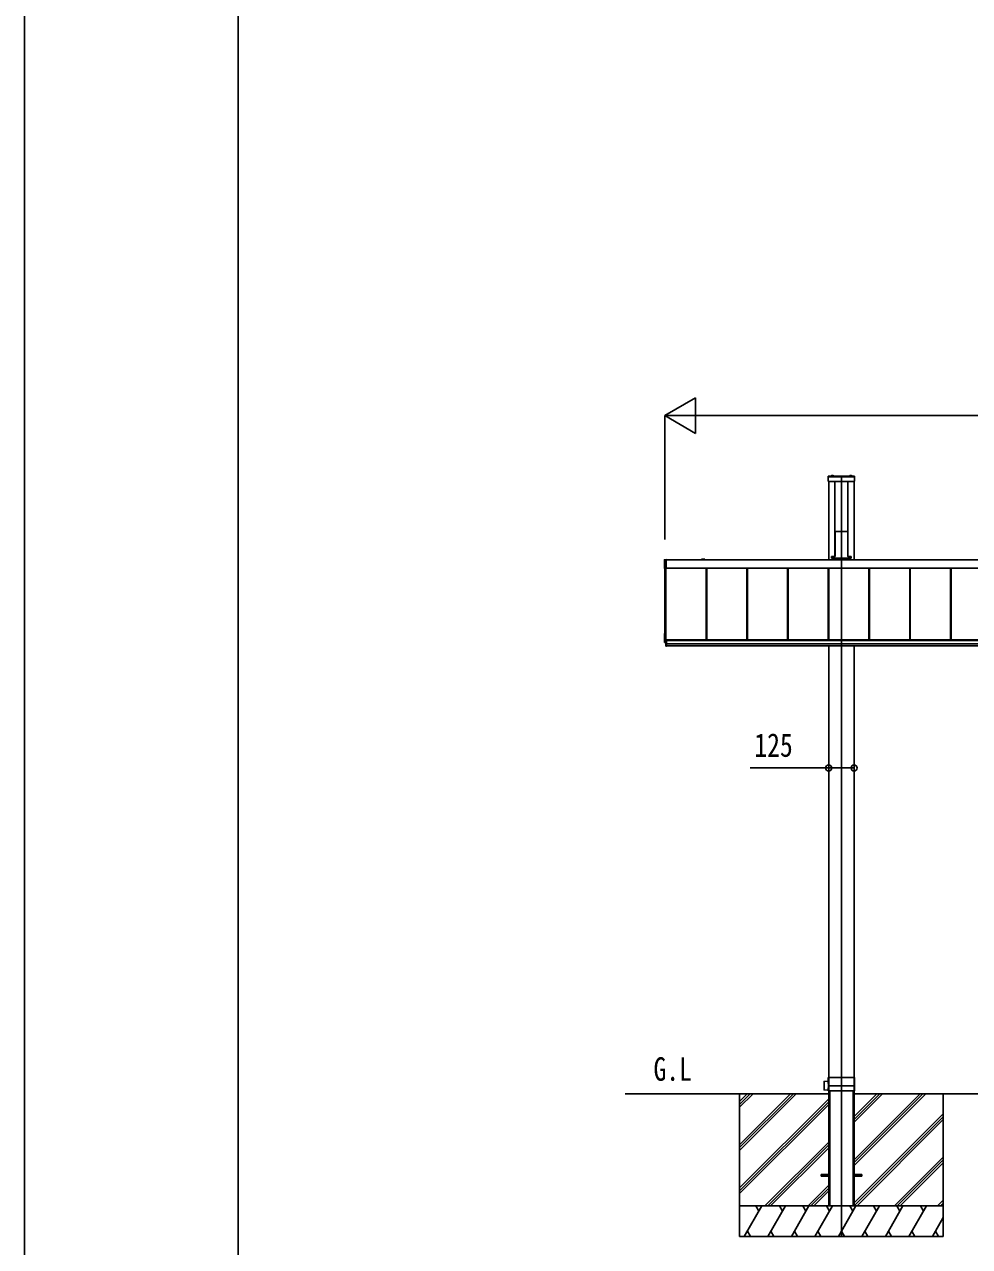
# Model space of a CAD drawing. Units: millimetres, scale not verified. Extents: x -14718 to 14718, y -10395 to 10395.
# Drawn here: x -14718 to -10075, y -6034 to -33 of the extents above; entities that cross this region are included whole.
import ezdxf
from ezdxf.enums import TextEntityAlignment as Align

# ---------------------------------------------------------------- set-up
doc = ezdxf.new("R2010")
doc.units = ezdxf.units.MM
doc.header["$LTSCALE"] = 40
for name, color, linetype in [('0-2_USER1', 3, 'Continuous'), ('0-3_YKK_12', 2, 'Continuous'), ('0-4_YKK_13', 4, 'Continuous'), ('0-5_YKK_A1', 4, 'Continuous'), ('0-6_YKK_D', 6, 'Continuous'), ('0-7_YKK_ZWAK', 7, 'Continuous')]:
    doc.layers.add(name, color=color, linetype=linetype)
doc.styles.add('ＭＳ ゴシック', font='')
doc.styles.get('ＭＳ ゴシック').set_extended_font_data('MS Gothic')

msp = doc.modelspace()

# ---------------------------------------------------------------- linework, layer by layer
at = {"layer": '0-3_YKK_12'}
msp.add_line((-10704.34, -5983.86), (-10704.34, -2253.86), dxfattribs=at)
at = {"layer": '0-4_YKK_13'}
for p, q in [((-10768.84, -2250.86), (-10768.84, -2274.86)), ((-10639.84, -2250.86), (-10768.84, -2250.86)), ((-10639.84, -2253.36), (-10768.84, -2253.36)), ((-10639.84, -2253.86), (-10768.84, -2253.86)), ((-10641.84, -2276.86), (-10766.84, -2276.86)), ((-10755.24, -2250.32), (-10755.24, -2250.12)), ((-10754.69, -2250.86), (-10743.98, -2250.86)), ((-10754.59, -2250.86), (-10754.24, -2250.86)), ((-10751.71, -2247.54), (-10750.48, -2250)), ((-10749.34, -2250.61), (-10750.48, -2250)), ((-10749.34, -2250.61), (-10748.19, -2250)), ((-10746.97, -2247.54), (-10748.19, -2250)), ((-10743.44, -2250.32), (-10743.44, -2250.12)), ((-10665.24, -2250.32), (-10665.24, -2250.12)), ((-10664.69, -2250.86), (-10653.98, -2250.86)), ((-10661.71, -2247.54), (-10660.48, -2250)), ((-10659.34, -2250.61), (-10660.48, -2250)), ((-10659.34, -2250.61), (-10658.19, -2250)), ((-10656.97, -2247.54), (-10658.19, -2250)), ((-10653.44, -2250.32), (-10653.44, -2250.12)), ((-10639.84, -2250.86), (-10639.84, -2274.86)), ((-10735.59, -2528.03), (-10735.59, -2643.08)), ((-10735.23, -2522.18), (-10735.58, -2527.67)), ((-10734.73, -2521.71), (-10732.69, -2521.71)), ((-10732.38, -2522.04), (-10732.69, -2521.71)), ((-10732.38, -2522.04), (-10676.3, -2522.04)), ((-10676.3, -2522.04), (-10675.99, -2521.71)), ((-10675.99, -2521.71), (-10673.95, -2521.71)), ((-10673.45, -2522.18), (-10673.1, -2527.67)), ((-10673.09, -2528.03), (-10673.09, -2643.08)), ((-11573.84, -2702.82), (-11573.84, -2661.79)), ((-10752.21, -2646.33), (-10752.21, -2653.82)), ((-10752.21, -2653.16), (-10656.47, -2653.16)), ((-10752.21, -2653.82), (-10656.47, -2653.82)), ((-10751.71, -2645.83), (-10736.7, -2645.83)), ((-10735.59, -2643.08), (-10735.7, -2644.89)), ((-10673.09, -2643.08), (-10672.98, -2644.89)), ((-10671.98, -2645.83), (-10656.97, -2645.83)), ((-10656.47, -2646.33), (-10656.47, -2653.82)), ((-11565.84, -2704.09), (-11573.37, -2703.63)), ((-11565.84, -2703.59), (-11565.84, -2704.09)), ((-11573.84, -3066.18), (-11573.84, -3025.15)), ((-11573.37, -3024.66), (-11572.34, -3024.6)), ((-11567.34, -3054.08), (-11567.34, -3085.36)), ((-11567.34, -3054.08), (-11563.84, -3054.08)), ((-11564.34, -3054.08), (-11564.34, -3085.36)), ((-11563.84, -3054.08), (-11563.84, -3085.36)), ((-11567.34, -3067.36), (-11573.37, -3066.99)), ((-11563.84, -3076.53), (-11567.34, -3076.53)), ((-11567.34, -3085.36), (-11563.84, -3085.36)), ((-10768.99, -5204.16), (-10769.24, -5233.04)), ((-10639.99, -5203.86), (-10768.69, -5203.86)), ((-10767.84, -5268.56), (-10767.84, -5204.16)), ((-10766.84, -5204.16), (-10766.84, -5268.56)), ((-10641.84, -5268.56), (-10641.84, -5204.16)), ((-10640.84, -5204.16), (-10640.84, -5268.56)), ((-10639.34, -5243.86), (-10639.69, -5204.16)), ((-10789.34, -5223.16), (-10789.34, -5264.57)), ((-10769.15, -5222.51), (-10789.04, -5222.86)), ((-10769.15, -5265.22), (-10789.04, -5264.87)), ((-10769.24, -5233.04), (-10767.84, -5233.04)), ((-10769.12, -5268.57), (-10769.24, -5254.69)), ((-10769.24, -5254.69), (-10767.84, -5254.69)), ((-10639.85, -5268.86), (-10768.82, -5268.86)), ((-10639.34, -5243.86), (-10767.84, -5243.86)), ((-10639.55, -5268.57), (-10639.34, -5243.86))]:
    msp.add_line(p, q, dxfattribs=at)
msp.add_lwpolyline([(-11573.37, -2661.3), (-11565.84, -2660.84), (-11565.84, -2661.34), (-11565.84, -2703.59)], dxfattribs=at)
for centre, radius, start, end in [((-10766.84, -2274.86), 2, 180, 270), ((-10754.69, -2250.12), 0.55, 138.43917, 180), ((-10754.69, -2250.32), 0.545, 180, 270), ((-10749.34, -2254.86), 7.7, 41.56083, 138.43917), ((-10743.98, -2250.32), 0.545, 270, 0), ((-10743.99, -2250.12), 0.55, 0, 41.56083), ((-10664.69, -2250.12), 0.55, 138.43917, 180), ((-10664.69, -2250.32), 0.545, 180, 270), ((-10659.34, -2254.86), 7.7, 41.56083, 138.43917), ((-10653.98, -2250.32), 0.545, 270, 0), ((-10653.99, -2250.12), 0.55, 0, 41.56083), ((-10641.84, -2274.86), 2, 270, 0), ((-11573.34, -2661.79), 0.497, 93.16944, 179.94772), ((-11572.97, -2702.85), 0.873, 177.74142, 242.53793), ((-11573.34, -3025.16), 0.497, 93.16944, 179.94772), ((-11572.97, -3066.21), 0.873, 177.74142, 242.53793), ((-10768.69, -5204.16), 0.3, 90, 179.5), ((-10768.14, -5204.16), 0.3, 0, 90), ((-10766.54, -5204.16), 0.3, 90, 180), ((-10642.14, -5204.16), 0.3, 0, 90), ((-10640.54, -5204.16), 0.3, 90, 180), ((-10639.99, -5204.16), 0.3, 0.5, 90), ((-10789.04, -5223.16), 0.3, 91, 180), ((-10789.04, -5264.57), 0.3, 180, 269), ((-10768.82, -5268.56), 0.3, 180.5, 270), ((-10768.14, -5268.56), 0.3, 270, 0), ((-10766.54, -5268.56), 0.3, 180, 270), ((-10642.14, -5268.56), 0.3, 270, 0), ((-10640.54, -5268.56), 0.3, 180, 270), ((-10639.85, -5268.56), 0.3, 270, 359.5)]:
    msp.add_arc(centre, radius, start, end, dxfattribs=at)
for centre, major_axis, ratio, start_param, end_param in [((-10735.55, -2527.67), (0.031, 0.5), 0.061627, 1.5746234, 2.3600215), ((-10734.73, -2522.21), (0.346, -0.364), 0.996462, 2.3838095, 3.8892836), ((-10673.95, -2522.21), (-0.346, -0.364), 0.996462, 2.3939017, 3.8993758), ((-10673.13, -2527.67), (-0.031, 0.5), 0.061627, 3.9231638, 4.7085619), ((-10751.71, -2646.33), (0.355, -0.355), 0.99628, 2.358058, 3.9251274), ((-10736.7, -2644.83), (0.691, -0.728), 0.996462, 5.5254021, 7.0308762), ((-10671.98, -2644.83), (-0.691, -0.728), 0.996462, 5.5354944, 7.0409685), ((-10656.97, -2646.33), (-0.355, -0.355), 0.99628, 2.358058, 3.9251274)]:
    msp.add_ellipse(centre, major_axis=major_axis, ratio=ratio, start_param=start_param, end_param=end_param, dxfattribs=at)
at = {"layer": '0-5_YKK_A1'}
for p, q in [((-10766.84, -2661.39), (-10766.84, -2276.86)), ((-10736.34, -2276.86), (-10736.34, -2645.76)), ((-10672.34, -2276.86), (-10672.34, -2645.76)), ((-10641.84, -2661.39), (-10641.84, -2276.86)), ((-10736.34, -2620.67), (-10735.59, -2620.67)), ((-10673.09, -2620.67), (-10672.34, -2620.67)), ((-11565.84, -2662.37), (-6568.84, -2662.37)), ((-11392.84, -2662.37), (-11392.84, -2661.39)), ((-11390.34, -2658.89), (-11382.8, -2658.89)), ((-11390.34, -2661.69), (-11390.34, -2662.37)), ((-11376.59, -2661.39), (-11390.04, -2661.39)), ((-11381.88, -2658.89), (-11376.59, -2658.89)), ((-11376.59, -2661.39), (-6758.09, -2661.39)), ((-10749.34, -2653.82), (-10749.34, -2661.39)), ((-10659.34, -2653.82), (-10659.34, -2661.39)), ((-11572.34, -3065.8), (-11572.34, -2703.69)), ((-11567.34, -3054.08), (-11567.34, -2703.99)), ((-11565.84, -2702.28), (-6568.84, -2702.28)), ((-11565.84, -2702.56), (-6568.84, -2702.56)), ((-11368.84, -3054.47), (-11368.84, -2702.56)), ((-11368.44, -3054.47), (-11368.44, -2702.56)), ((-11365.84, -3054.47), (-11365.84, -2702.56)), ((-11168.84, -3054.47), (-11168.84, -2702.56)), ((-11166.24, -3054.47), (-11166.24, -2702.56)), ((-11165.84, -3054.47), (-11165.84, -2702.56)), ((-10968.84, -3054.47), (-10968.84, -2702.56)), ((-10966.24, -3054.47), (-10966.24, -2702.56)), ((-10965.84, -3054.47), (-10965.84, -2702.56)), ((-10768.84, -3054.47), (-10768.84, -2702.56)), ((-10766.24, -3054.47), (-10766.24, -2702.56)), ((-10765.84, -3054.47), (-10765.84, -2702.56)), ((-10568.84, -3054.47), (-10568.84, -2702.56)), ((-10566.24, -3054.47), (-10566.24, -2702.56)), ((-10565.84, -3054.47), (-10565.84, -2702.56)), ((-10368.84, -3054.47), (-10368.84, -2702.56)), ((-10366.24, -3054.47), (-10366.24, -2702.56)), ((-10365.84, -3054.47), (-10365.84, -2702.56)), ((-10168.84, -3054.47), (-10168.84, -2702.56)), ((-10166.24, -3054.47), (-10166.24, -2702.56)), ((-10165.84, -3054.47), (-10165.84, -2702.56)), ((-11563.84, -3054.47), (-6570.84, -3054.47)), ((-11563.84, -3058.21), (-6570.84, -3058.21)), ((-11563.84, -3058.21), (-6570.84, -3058.21)), ((-11572.34, -3065.8), (-11567.34, -3065.8)), ((-11563.84, -3075.14), (-6570.84, -3075.14)), ((-11563.84, -3083.86), (-6570.84, -3083.86)), ((-10766.84, -5833.86), (-10766.84, -3083.86)), ((-10641.84, -5833.86), (-10641.84, -3083.86)), ((-10765.14, -5270.86), (-10761.64, -5270.86)), ((-10765.14, -5270.86), (-10765.14, -5833.86)), ((-10761.64, -5270.86), (-10761.64, -5833.86)), ((-10647.04, -5270.86), (-10643.54, -5270.86)), ((-10647.04, -5270.86), (-10647.04, -5833.86)), ((-10643.54, -5270.86), (-10643.54, -5833.86)), ((-11767.34, -5283.86), (-10766.84, -5283.86)), ((-11204.34, -5283.86), (-11204.34, -5983.86)), ((-10940.37, -5283.86), (-11204.34, -5547.83)), ((-11152.5, -5283.86), (-11204.34, -5335.7)), ((-10954.51, -5283.86), (-11204.34, -5533.69)), ((-10926.22, -5283.86), (-11204.34, -5561.98)), ((-11166.64, -5283.86), (-11204.34, -5321.56)), ((-11138.36, -5283.86), (-11204.34, -5349.84)), ((-10766.84, -5308.32), (-11204.34, -5745.82)), ((-10766.84, -5322.47), (-11204.34, -5759.97)), ((-10766.84, -5336.61), (-11204.34, -5774.11)), ((-10641.84, -5283.86), (-9129.84, -5283.86)), ((-10303.97, -5283.86), (-10641.84, -5621.73)), ((-10516.1, -5283.86), (-10641.84, -5409.6)), ((-10318.11, -5283.86), (-10641.84, -5607.59)), ((-10289.83, -5283.86), (-10641.84, -5635.87)), ((-10530.25, -5283.86), (-10641.84, -5395.46)), ((-10501.96, -5283.86), (-10641.84, -5423.74)), ((-10204.34, -5283.86), (-10204.34, -5983.86)), ((-10204.34, -5382.22), (-10641.84, -5819.72)), ((-10204.34, -5396.36), (-10641.84, -5833.86)), ((-10204.34, -5410.5), (-10627.7, -5833.86)), ((-10766.84, -5520.46), (-11080.25, -5833.86)), ((-10766.84, -5534.6), (-11066.1, -5833.86)), ((-10766.84, -5548.74), (-11051.96, -5833.86)), ((-10204.34, -5594.35), (-10443.85, -5833.86)), ((-10204.34, -5608.49), (-10429.71, -5833.86)), ((-10204.34, -5622.64), (-10415.56, -5833.86)), ((-10804.34, -5679.36), (-10804.34, -5688.36)), ((-10804.34, -5679.36), (-10766.84, -5679.36)), ((-10804.34, -5688.36), (-10766.84, -5688.36)), ((-10641.84, -5679.36), (-10604.34, -5679.36)), ((-10641.84, -5688.36), (-10604.34, -5688.36)), ((-10604.34, -5679.36), (-10604.34, -5688.36)), ((-10766.84, -5732.59), (-10868.11, -5833.86)), ((-10766.84, -5746.73), (-10853.97, -5833.86)), ((-10766.84, -5760.87), (-10839.83, -5833.86)), ((-10204.34, -5806.48), (-10231.72, -5833.86)), ((-10204.34, -5820.63), (-10217.57, -5833.86)), ((-11204.34, -5833.86), (-10204.34, -5833.86)), ((-11181.22, -5983.86), (-11094.62, -5833.86)), ((-11109.62, -5859.85), (-11124.62, -5833.86)), ((-11065.75, -5983.86), (-10979.15, -5833.86)), ((-10994.15, -5859.84), (-11009.15, -5833.86)), ((-10950.28, -5983.86), (-10863.68, -5833.86)), ((-10878.68, -5859.85), (-10893.68, -5833.86)), ((-10834.81, -5983.86), (-10748.21, -5833.86)), ((-10763.21, -5859.84), (-10778.21, -5833.86)), ((-10766.84, -5833.86), (-10641.84, -5833.86)), ((-10719.34, -5983.86), (-10632.74, -5833.86)), ((-10647.74, -5859.84), (-10662.74, -5833.86)), ((-10603.87, -5983.86), (-10517.27, -5833.86)), ((-10532.27, -5859.84), (-10547.27, -5833.86)), ((-10488.4, -5983.86), (-10401.8, -5833.86)), ((-10431.8, -5833.86), (-10416.8, -5859.84)), ((-10372.93, -5983.86), (-10286.33, -5833.86)), ((-10316.33, -5833.86), (-10301.33, -5859.84)), ((-10257.46, -5983.86), (-10204.34, -5891.86)), ((-11204.34, -5983.86), (-10204.34, -5983.86)), ((-11166.22, -5957.88), (-11151.22, -5983.86)), ((-11050.75, -5957.88), (-11035.75, -5983.86)), ((-10935.28, -5957.88), (-10920.28, -5983.86)), ((-10819.81, -5957.88), (-10804.81, -5983.86)), ((-10704.34, -5957.88), (-10689.34, -5983.86)), ((-10588.87, -5957.88), (-10573.87, -5983.86)), ((-10473.4, -5957.88), (-10458.4, -5983.86)), ((-10357.93, -5957.88), (-10342.93, -5983.86)), ((-10242.46, -5957.88), (-10227.46, -5983.86))]:
    msp.add_line(p, q, dxfattribs=at)
for centre, radius, start, end in [((-11390.34, -2661.39), 2.5, 90, 180), ((-11390.04, -2661.69), 0.3, 90, 180), ((-11382.8, -2659.09), 0.2, 23.57818, 90), ((-11382.34, -2658.89), 0.3, 203.57818, 336.42182), ((-11381.88, -2659.09), 0.2, 90, 156.42182), ((-11376.59, -2660.14), 1.25, 270, 90)]:
    msp.add_arc(centre, radius, start, end, dxfattribs=at)
at = {"layer": '0-6_YKK_D'}
for p, q in [((-11572.34, -1953.86), (-11420.78, -1866.36)), ((-11420.78, -2041.36), (-11420.78, -1866.36)), ((-11572.34, -2561.39), (-11572.34, -1952.86)), ((-11572.34, -1953.86), (-11420.78, -2041.36)), ((-11572.34, -1953.86), (-11269.23, -1953.86)), ((-6737.34, -1953.86), (-11397.34, -1953.86))]:
    msp.add_line(p, q, dxfattribs=at)
msp.add_lwpolyline([(-10641.84, -3683.86), (-10766.84, -3683.86), (-11151.94, -3683.86)], dxfattribs=at)
for centre in [(-10766.84, -3683.86), (-10641.84, -3683.86)]:
    msp.add_circle(centre, 14.88, dxfattribs=at)
at = {"layer": '0-7_YKK_ZWAK'}
msp.add_line((-13667.43, -8837.5), (-13667.43, 9712.5), dxfattribs=at)
msp.add_lwpolyline([(-14717.5, -10395), (14717.5, -10395), (14717.5, 10395), (-14717.5, 10395)], close=True, dxfattribs=at)

# ---------------------------------------------------------------- texts
at = {"layer": '0-2_USER1', "style": 'ＭＳ ゴシック', "width": 0.8}
msp.add_text('G.L', height=115.5, dxfattribs=at).set_placement((-11627.41, -5254.36), align=Align.BOTTOM_LEFT)
at = {"layer": '0-6_YKK_D', "style": 'ＭＳ ゴシック', "width": 0.8}
msp.add_text('125', height=115.5, dxfattribs=at).set_placement((-11131.94, -3663.86), align=Align.BOTTOM_LEFT)

doc.saveas('drawing.dxf')
